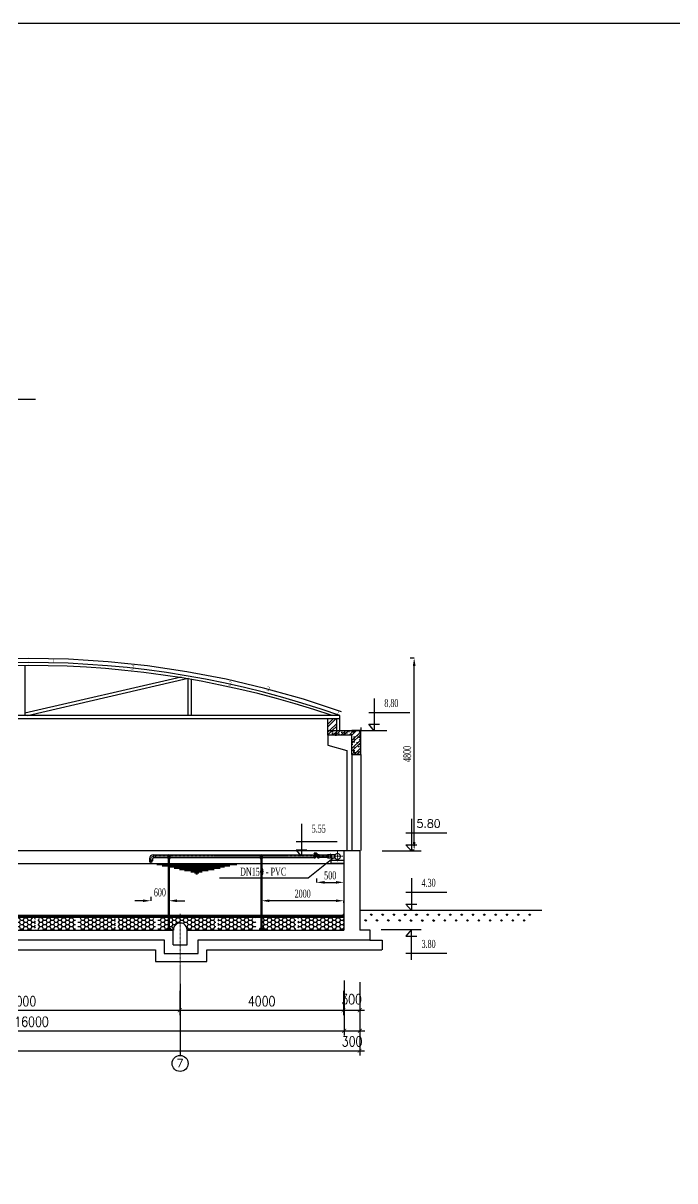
# Model space of a CAD drawing. Header units: millimetres. Extents: x -702765 to 835888, y -645289 to 262.
# Drawn here: x 768459 to 784754, y -304292 to -275353 of the extents above; entities that cross this region are included whole.
import ezdxf
from ezdxf.enums import TextEntityAlignment as Align

# ---------------------------------------------------------------- set-up
doc = ezdxf.new("R2010")
doc.units = ezdxf.units.MM
doc.header["$LTSCALE"] = 0.01
for name, pattern in [('AM_ISO08W050', [18, 12, -1.5, 3, -1.5]), ('AM_ISO08W050x2', [9, 6, -0.75, 1.5, -0.75]), ('CENTER', [2, 1.25, -0.25, 0.25, -0.25]), ('CENTER2', [1.125, 0.75, -0.125, 0.125, -0.125]), ('HIDDEN2', [0.1875, 0.125, -0.0625])]:
    doc.linetypes.add(name, pattern=pattern)
for name, color, linetype, lineweight in [('AM_0N', 7, 'Continuous', 50), ('AM_7N', 142, 'AM_ISO08W050', 9), ('duong khuat', 49, 'HIDDEN2', 9), ('duong tam', 6, 'CENTER', 9), ('ong phan phoi bun', 3, 'Continuous', 25)]:
    doc.layers.add(name, color=color, linetype=linetype, lineweight=lineweight)
for name, color, linetype in [('HACTH', 9, 'Continuous'), ('HATCH', 8, 'Continuous'), ('manh', 8, 'Continuous'), ('TEXT', 2, 'Continuous'), ('THAY', 7, 'Continuous'), ('THEP', 4, 'Continuous'), ('TUONG', 7, 'Continuous')]:
    doc.layers.add(name, color=color, linetype=linetype)
doc.styles.add('text', font='romans.shx', dxfattribs={"width": 0.8, "bigfont": 'romansvn.shx'})
doc.styles.add('TUYEN', font='vntimeh.shx', dxfattribs={"width": 0.6, "height": 200})
doc.dimstyles.new('1-100', dxfattribs={"dimscale": 100, "dimtxt": 2.5, "dimasz": 1, "dimexe": 1.2, "dimexo": 0, "dimgap": 1, "dimtad": 1, "dimdec": 0, "dimtxsty": 'text', "dimblk": 'ARCHTICK', "dimcen": 2, "dimdle": 1.2, "dimclrd": 1, "dimclre": 1, "dimclrt": 2, "dimadec": 0, "dimazin": 0, "dimtfac": 1, "dimtdec": 0, "dimtix": 1, "dimtmove": 2, "dimatfit": 3, "dimldrblk": 'ARCHTICK', "dimfxl": 0, "dimarcsym": 0})
doc.dimstyles.new('D2', dxfattribs={"dimtxt": 200, "dimasz": 300, "dimexe": 0.18, "dimexo": 6.25, "dimgap": 50, "dimtad": 1, "dimdec": 0, "dimzin": 12, "dimdsep": 46, "dimtxsty": 'TUYEN', "dimcen": 0.09, "dimdle": 80, "dimclrd": 1, "dimclre": 1, "dimclrt": 2, "dimadec": 0, "dimazin": 0, "dimtfac": 0.000899191, "dimtdec": 0, "dimtofl": 0, "dimtmove": 2, "dimatfit": 3, "dimfxl": 0, "dimtolj": 1, "dimtzin": 12, "dimarcsym": 0})
pattern_1 = [(0, (271097.1, -821686.554), (95.25, 54.9926), [63.5, -127]), (120, (271097.1, -821686.554), (-95.2499886, 54.9926197), [63.5, -127]), (60, (271097.1, -821686.554), (1.14e-05, 109.9852197), [-127, 63.5])]
pattern_2 = [(45, (271097.1, -821686.554), (7e-15, 71.842049), [152.4, -50.8]), (135, (271133.02, -821650.633), (7e-15, 71.842049), [152.4, -50.8])]
pattern_3 = [(37.5, (271097.098, -821686.5544), (-0.32000626, 9.78826475), [0, -7.7216, 0, -8.636, 0, -8.255]), (7.5, (271097.098, -821686.554), (8.99046566, 14.336502), [0, -4.1656, 0, -6.9596, 0, -2.667]), (327.5, (271090.85, -821686.554), (15.8198474, 0.02874369), [0, -2.54, 0, -9.144, 0, -11.938]), (317.5, (271090.85, -821686.554), (15.27112905, 4.45858647), [0, -1.27, 0, -5.9944, 0, -6.858])]
pattern_4 = [(45, (651152.34, -438008.13), (-101.02788, 101.02788), []), (45, (651219.69, -438008.13), (-101.02788, 101.02788), [])]

# ---------------------------------------------------------------- blocks, each defined once
blk = doc.blocks.new('*X5')
at = {"color": 0}
for p, q in [((5374, 34224), (5347, 34250)), ((5374, 34224), (5374, 34261)), ((5374, 34224), (5401, 34250)), ((5515, 34365), (5489, 34392)), ((5515, 34365), (5515, 34403)), ((5515, 34365), (5542, 34392)), ((5657, 34224), (5630, 34250)), ((5657, 34224), (5657, 34261)), ((5657, 34224), (5683, 34250)), ((5798, 34365), (5772, 34392)), ((5798, 34365), (5798, 34403)), ((5798, 34365), (5825, 34392)), ((5940, 34224), (5913, 34250)), ((5940, 34224), (5940, 34261)), ((5940, 34224), (5966, 34250)), ((6081, 34365), (6055, 34392)), ((6081, 34365), (6081, 34403)), ((6081, 34365), (6108, 34392)), ((6223, 34224), (6196, 34250)), ((6223, 34224), (6223, 34261)), ((6223, 34224), (6249, 34250)), ((6364, 34365), (6337, 34392)), ((6364, 34365), (6364, 34403)), ((6364, 34365), (6390, 34392)), ((6505, 34224), (6479, 34250)), ((6505, 34224), (6505, 34261)), ((6505, 34224), (6532, 34250)), ((6647, 34365), (6620, 34392)), ((6647, 34365), (6647, 34403)), ((6647, 34365), (6673, 34392)), ((6788, 34224), (6762, 34250)), ((6788, 34224), (6788, 34261)), ((6788, 34224), (6815, 34250)), ((6930, 34365), (6903, 34392)), ((6930, 34365), (6930, 34403)), ((6930, 34365), (6956, 34392)), ((7071, 34224), (7045, 34250)), ((7071, 34224), (7071, 34261)), ((7071, 34224), (7098, 34250)), ((7212, 34365), (7186, 34392)), ((7212, 34365), (7212, 34403)), ((7212, 34365), (7239, 34392)), ((7354, 34224), (7327, 34250)), ((7354, 34224), (7354, 34261)), ((7354, 34224), (7380, 34250)), ((7495, 34365), (7469, 34392)), ((7495, 34365), (7495, 34403)), ((7495, 34365), (7522, 34392)), ((7637, 34224), (7610, 34250)), ((7637, 34224), (7637, 34261)), ((7637, 34224), (7663, 34250)), ((7778, 34365), (7752, 34392)), ((7778, 34365), (7778, 34403)), ((7778, 34365), (7805, 34392)), ((7920, 34224), (7893, 34250)), ((7920, 34224), (7920, 34261)), ((7920, 34224), (7946, 34250)), ((8061, 34365), (8035, 34392)), ((8061, 34365), (8061, 34403)), ((8061, 34365), (8088, 34392)), ((8202, 34224), (8176, 34250)), ((8202, 34224), (8202, 34261)), ((8202, 34224), (8229, 34250)), ((8344, 34365), (8317, 34392)), ((8344, 34365), (8344, 34403)), ((8344, 34365), (8370, 34392)), ((8485, 34224), (8459, 34250)), ((8485, 34224), (8485, 34261)), ((8485, 34224), (8512, 34250)), ((8627, 34365), (8600, 34392)), ((8627, 34365), (8627, 34403)), ((8627, 34365), (8653, 34392)), ((8768, 34224), (8742, 34250)), ((8768, 34224), (8768, 34261)), ((8768, 34224), (8795, 34250)), ((8910, 34365), (8883, 34392)), ((8910, 34365), (8910, 34403)), ((8910, 34365), (8936, 34392)), ((9051, 34224), (9024, 34250)), ((9051, 34224), (9051, 34261)), ((9051, 34224), (9077, 34250)), ((9192, 34365), (9166, 34392)), ((9192, 34365), (9192, 34403)), ((9192, 34365), (9219, 34392)), ((9334, 34224), (9307, 34250)), ((9334, 34224), (9334, 34261)), ((9334, 34224), (9360, 34250)), ((9475, 34365), (9449, 34392)), ((9475, 34365), (9475, 34403)), ((9475, 34365), (9502, 34392))]:
    blk.add_line(p, q, dxfattribs=at)
blk = doc.blocks.new('_ArchTick')
at = {"color": 0, "linetype": 'ByBlock', "const_width": 0.15}
blk.add_lwpolyline([(-0.5, -0.5), (0.5, 0.5)], dxfattribs=at)
blk = doc.blocks.new('*D261')
at = {"layer": 'Defpoints', "color": 0}
for p in [(764510, -299543), (772376, -299543), (772376, -300027)]:
    blk.add_point(p, dxfattribs=at)
at = {"layer": 'THEP', "color": 1, "lineweight": -2}
for p, q in [((764510, -299543), (764510, -300147)), ((772376, -299543), (772376, -300147)), ((764390, -300027), (772496, -300027))]:
    blk.add_line(p, q, dxfattribs=at)
at = {"layer": 'THEP', "color": 1, "lineweight": -2, "xscale": 100, "yscale": 100, "zscale": 100, "rotation": 180}
blk.add_blockref('_ArchTick', (764510, -300027), dxfattribs=at)
at = {"layer": 'THEP', "color": 1, "lineweight": -2, "xscale": 100, "yscale": 100, "zscale": 100}
blk.add_blockref('_ArchTick', (772376, -300027), dxfattribs=at)
at = {"layer": 'THEP', "color": 2, "insert": (768443, -299802), "char_height": 250, "attachment_point": 5, "style": 'text'}
blk.add_mtext('8000', dxfattribs=at)
blk = doc.blocks.new('*D262')
at = {"layer": 'Defpoints', "color": 0}
for p in [(772376, -299543), (776470, -299543), (776470, -300027)]:
    blk.add_point(p, dxfattribs=at)
at = {"layer": 'THEP', "color": 1, "lineweight": -2}
for p, q in [((772376, -299543), (772376, -300147)), ((776470, -299543), (776470, -300147)), ((772256, -300027), (776590, -300027))]:
    blk.add_line(p, q, dxfattribs=at)
at = {"layer": 'THEP', "color": 1, "lineweight": -2, "xscale": 100, "yscale": 100, "zscale": 100, "rotation": 180}
blk.add_blockref('_ArchTick', (772376, -300027), dxfattribs=at)
at = {"layer": 'THEP', "color": 1, "lineweight": -2, "xscale": 100, "yscale": 100, "zscale": 100}
blk.add_blockref('_ArchTick', (776470, -300027), dxfattribs=at)
at = {"layer": 'THEP', "color": 2, "insert": (774423, -299802), "char_height": 250, "attachment_point": 5, "style": 'text'}
blk.add_mtext('4000', dxfattribs=at)
blk = doc.blocks.new('*D263')
at = {"layer": 'Defpoints', "color": 0}
for p in [(776470, -299543), (776874, -299543), (776874, -300027)]:
    blk.add_point(p, dxfattribs=at)
at = {"layer": 'THEP', "color": 1, "lineweight": -2}
for p, q in [((776470, -299543), (776470, -300147)), ((776874, -299543), (776874, -300147)), ((776350, -300027), (776994, -300027))]:
    blk.add_line(p, q, dxfattribs=at)
at = {"layer": 'THEP', "color": 1, "lineweight": -2, "xscale": 100, "yscale": 100, "zscale": 100, "rotation": 180}
blk.add_blockref('_ArchTick', (776470, -300027), dxfattribs=at)
at = {"layer": 'THEP', "color": 1, "lineweight": -2, "xscale": 100, "yscale": 100, "zscale": 100}
blk.add_blockref('_ArchTick', (776874, -300027), dxfattribs=at)
at = {"layer": 'THEP', "color": 2, "insert": (776672, -299754), "char_height": 250, "attachment_point": 5, "style": 'text'}
blk.add_mtext('300', dxfattribs=at)
blk = doc.blocks.new('*D268')
at = {"layer": 'Defpoints', "color": 0}
for p in [(760852, -299287), (776488, -299287), (776488, -300540)]:
    blk.add_point(p, dxfattribs=at)
at = {"layer": 'THEP', "color": 1, "lineweight": -2}
for p, q in [((760852, -299287), (760852, -300660)), ((776488, -299287), (776488, -300660)), ((760732, -300540), (776608, -300540))]:
    blk.add_line(p, q, dxfattribs=at)
at = {"layer": 'THEP', "color": 1, "lineweight": -2, "xscale": 100, "yscale": 100, "zscale": 100, "rotation": 180}
blk.add_blockref('_ArchTick', (760852, -300540), dxfattribs=at)
at = {"layer": 'THEP', "color": 1, "lineweight": -2, "xscale": 100, "yscale": 100, "zscale": 100}
blk.add_blockref('_ArchTick', (776488, -300540), dxfattribs=at)
at = {"layer": 'THEP', "color": 2, "insert": (768670, -300315), "char_height": 250, "attachment_point": 5, "style": 'text'}
blk.add_mtext('16000', dxfattribs=at)
blk = doc.blocks.new('*D269')
at = {"layer": 'Defpoints', "color": 0}
for p in [(776488, -299326), (776880, -299326), (776880, -300540)]:
    blk.add_point(p, dxfattribs=at)
at = {"layer": 'THEP', "color": 1, "lineweight": -2}
for p, q in [((776488, -299326), (776488, -300660)), ((776880, -299326), (776880, -300660)), ((776368, -300540), (777000, -300540))]:
    blk.add_line(p, q, dxfattribs=at)
at = {"layer": 'THEP', "color": 1, "lineweight": -2, "xscale": 100, "yscale": 100, "zscale": 100, "rotation": 180}
blk.add_blockref('_ArchTick', (776488, -300540), dxfattribs=at)
at = {"layer": 'THEP', "color": 1, "lineweight": -2, "xscale": 100, "yscale": 100, "zscale": 100}
blk.add_blockref('_ArchTick', (776880, -300540), dxfattribs=at)
at = {"layer": 'THEP', "color": 2, "insert": (776684, -300808), "char_height": 250, "attachment_point": 5, "style": 'text'}
blk.add_mtext('300', dxfattribs=at)
blk = doc.blocks.new('*D270')
at = {"layer": 'Defpoints', "color": 0}
for p in [(728517, -300529), (776876, -300527), (776876, -301041)]:
    blk.add_point(p, dxfattribs=at)
at = {"layer": 'THEP', "color": 1, "lineweight": -2}
for p, q in [((728517, -300529), (728517, -301161)), ((776876, -300527), (776876, -301161)), ((728397, -301041), (776996, -301041))]:
    blk.add_line(p, q, dxfattribs=at)
at = {"layer": 'THEP', "color": 1, "lineweight": -2, "xscale": 100, "yscale": 100, "zscale": 100, "rotation": 180}
blk.add_blockref('_ArchTick', (728517, -301041), dxfattribs=at)
at = {"layer": 'THEP', "color": 1, "lineweight": -2, "xscale": 100, "yscale": 100, "zscale": 100}
blk.add_blockref('_ArchTick', (776876, -301041), dxfattribs=at)
at = {"layer": 'THEP', "color": 2, "insert": (752696, -300816), "char_height": 250, "attachment_point": 5, "style": 'text'}
blk.add_mtext('60000', dxfattribs=at)
blk = doc.blocks.new('*D195')
at = {"layer": 'Defpoints', "color": 0, "linetype": 'Continuous'}
for p in [(774417, -297291), (774417, -297346), (776479, -297346)]:
    blk.add_point(p, dxfattribs=at)
at = {"layer": 'HACTH', "color": 1, "linetype": 'ByBlock', "lineweight": -2}
for p, q in [((774417, -297339), (774417, -297291)), ((776279, -297291), (774617, -297291)), ((776479, -297339), (776479, -297291))]:
    blk.add_line(p, q, dxfattribs=at)
at = {"layer": 'HACTH', "color": 1, "linetype": 'Continuous'}
for points in [[(774617, -297257), (774617, -297324), (774417, -297291)], [(776279, -297257), (776279, -297324), (776479, -297291)]]:
    blk.add_solid(points, dxfattribs=at)
at = {"layer": 'HACTH', "color": 2, "linetype": 'Continuous', "insert": (775448, -297116), "char_height": 200, "attachment_point": 5, "style": 'TUYEN'}
blk.add_mtext('\\A1;2000', dxfattribs=at)
blk = doc.blocks.new('*D196')
at = {"layer": 'Defpoints', "color": 0, "linetype": 'Continuous'}
for p in [(771653, -296342), (771653, -297291), (772103, -297291)]:
    blk.add_point(p, dxfattribs=at)
at = {"layer": 'HACTH', "color": 1, "linetype": 'ByBlock', "lineweight": -2}
for p, q in [((771653, -297191), (771653, -297291)), ((771453, -297291), (771253, -297291)), ((772103, -297291), (772103, -297291)), ((772303, -297291), (772503, -297291))]:
    blk.add_line(p, q, dxfattribs=at)
at = {"layer": 'HACTH', "color": 1, "linetype": 'Continuous'}
for points in [[(771453, -297257), (771453, -297324), (771653, -297291)], [(772303, -297257), (772303, -297324), (772103, -297291)]]:
    blk.add_solid(points, dxfattribs=at)
at = {"layer": 'HACTH', "color": 2, "linetype": 'Continuous', "insert": (771878, -297083), "char_height": 200, "attachment_point": 5, "style": 'TUYEN'}
blk.add_mtext('\\A1;600', dxfattribs=at)
blk = doc.blocks.new('*D200')
at = {"layer": 'Defpoints', "color": 0, "linetype": 'Continuous'}
for p in [(775795, -296179), (776479, -296093), (776479, -296831)]:
    blk.add_point(p, dxfattribs=at)
at = {"layer": 'HACTH', "color": 1, "linetype": 'ByBlock', "lineweight": -2}
for p, q in [((775795, -296731), (775795, -296831)), ((775995, -296831), (776279, -296831)), ((776479, -296731), (776479, -296831))]:
    blk.add_line(p, q, dxfattribs=at)
at = {"layer": 'HACTH', "color": 1, "linetype": 'Continuous'}
for points in [[(775995, -296798), (775995, -296864), (775795, -296831)], [(776279, -296798), (776279, -296864), (776479, -296831)]]:
    blk.add_solid(points, dxfattribs=at)
at = {"layer": 'HACTH', "color": 2, "linetype": 'Continuous', "insert": (776137, -296656), "char_height": 200, "attachment_point": 5, "style": 'TUYEN'}
blk.add_mtext('\\A1;500', dxfattribs=at)
blk = doc.blocks.new('*D226')
at = {"layer": 'Defpoints', "color": 0, "linetype": 'Continuous'}
for p in [(777377, -291221), (778236, -291221), (777377, -296021)]:
    blk.add_point(p, dxfattribs=at)
at = {"layer": 'HACTH', "color": 1, "linetype": 'ByBlock', "lineweight": -2}
for p, q in [((778136, -291221), (778237, -291221)), ((778236, -295821), (778236, -291421)), ((778136, -296021), (778237, -296021))]:
    blk.add_line(p, q, dxfattribs=at)
at = {"layer": 'HACTH', "color": 1, "linetype": 'Continuous'}
for points in [[(778203, -291421), (778270, -291421), (778236, -291221)], [(778203, -295821), (778270, -295821), (778236, -296021)]]:
    blk.add_solid(points, dxfattribs=at)
at = {"layer": 'HACTH', "color": 2, "linetype": 'Continuous', "insert": (778061, -293621), "char_height": 200, "attachment_point": 5, "rotation": 90, "style": 'TUYEN'}
blk.add_mtext('\\A1;4800', dxfattribs=at)

msp = doc.modelspace()

# ---------------------------------------------------------------- hatches: boundary and pattern name
at = {"layer": 'HACTH', "linetype": 'Continuous'}
h = msp.add_hatch(dxfattribs=at)
h.set_pattern_fill('AR-SAND', color=256, scale=0.2, style=0)
h.set_pattern_definition(pattern_3)
h.paths.add_polyline_path([(768798.6, -297652), (767798.6, -297652), (767798.6, -297674), (767810.2, -297674), (767810.2, -297682), (768787.1, -297682), (768787.1, -297674), (768798.6, -297674)])
h = msp.add_hatch(dxfattribs=at)
h.set_pattern_fill('AR-HBONE', color=256, scale=0.5, style=0)
h.set_pattern_definition(pattern_2)
h.paths.add_polyline_path([(768798.6, -297692), (767798.6, -297692), (767798.6, -297702), (767811.1, -297702), (767828.6, -297702), (768798.6, -297702)])
h = msp.add_hatch(dxfattribs=at)
h.set_pattern_fill('HONEY', color=256, scale=20, style=0)
h.set_pattern_definition(pattern_1)
h.paths.add_polyline_path([(768768.6, -297722), (768698.6, -297722), (768698.6, -297712), (767898.6, -297712), (767898.6, -297722), (767828.6, -297722), (767828.6, -298012), (767847.1, -298012), (767847.1, -298002.9, -0.3099196), (767852.8, -298002.9, -0.0770203), (767858.6, -298002), (767858.6, -297994.3), (767852.4, -297994.3), (767853.3, -297993.4), (767864.9, -297993.4), (767864.9, -298003, 0.0065578), (767864.4, -298002.9), (767864.4, -298012), (767898.6, -298012), (767898.6, -298022), (768698.6, -298022), (768698.6, -298012), (768727.1, -298012), (768727.1, -298002.9, -0.3099196), (768732.8, -298002.9, -0.0770203), (768738.6, -298002), (768738.6, -297994.3), (768732.4, -297994.3), (768733.3, -297993.4), (768744.9, -297993.4), (768744.9, -298003, 0.0065578), (768744.4, -298002.9), (768744.4, -298012), (768768.6, -298012)])
h = msp.add_hatch(dxfattribs=at)
h.set_pattern_fill('AR-SAND', color=256, scale=0.2, style=0)
h.set_pattern_definition(pattern_3)
h.paths.add_polyline_path([(769710.4, -297652), (768798.6, -297652), (768798.6, -297674), (768810.2, -297674), (768810.2, -297682), (769710.4, -297682)])
h = msp.add_hatch(dxfattribs=at)
h.set_pattern_fill('AR-HBONE', color=256, scale=0.5, style=0)
h.set_pattern_definition(pattern_2)
h.paths.add_polyline_path([(769710.4, -297692), (768798.6, -297692), (768798.6, -297702), (768811.1, -297702), (768828.6, -297702), (769710.4, -297702)])
h = msp.add_hatch(dxfattribs=at)
h.set_pattern_fill('HONEY', color=256, scale=20, style=0)
h.set_pattern_definition(pattern_1)
h.paths.add_polyline_path([(769768.6, -297722), (769698.6, -297722), (769698.6, -297712), (768898.6, -297712), (768898.6, -297722), (768828.6, -297722), (768828.6, -298012), (768847.1, -298012), (768847.1, -298002.9, -0.3099196), (768852.8, -298002.9, -0.0770203), (768858.6, -298002), (768858.6, -297994.3), (768852.4, -297994.3), (768853.3, -297993.4), (768864.9, -297993.4), (768864.9, -298003, 0.0065578), (768864.4, -298002.9), (768864.4, -298012), (768898.6, -298012), (768898.6, -298022), (769698.6, -298022), (769698.6, -298012), (769727.1, -298012), (769727.1, -298002.9, -0.3099196), (769732.8, -298002.9, -0.0770203), (769738.6, -298002), (769738.6, -297994.3), (769732.4, -297994.3), (769733.3, -297993.4), (769744.9, -297993.4), (769744.9, -298003, 0.0065578), (769744.4, -298002.9), (769744.4, -298012), (769768.6, -298012)])
h = msp.add_hatch(dxfattribs=at)
h.set_pattern_fill('AR-SAND', color=256, scale=0.2, style=0)
h.set_pattern_definition(pattern_3)
h.paths.add_polyline_path([(770798.6, -297652), (769798.6, -297652), (769798.6, -297674), (769810.2, -297674), (769810.2, -297682), (770787.1, -297682), (770787.1, -297674), (770798.6, -297674)])
h = msp.add_hatch(dxfattribs=at)
h.set_pattern_fill('AR-HBONE', color=256, scale=0.5, style=0)
h.set_pattern_definition(pattern_2)
h.paths.add_polyline_path([(770798.6, -297702), (770798.6, -297692), (769798.6, -297692), (769798.6, -297702), (769811.1, -297702), (769828.6, -297702)])
h = msp.add_hatch(dxfattribs=at)
h.set_pattern_fill('HONEY', color=256, scale=20, style=0)
h.set_pattern_definition(pattern_1)
h.paths.add_polyline_path([(770768.6, -297722), (770698.6, -297722), (770698.6, -297712), (769898.6, -297712), (769898.6, -297722), (769828.6, -297722), (769828.6, -298012), (769847.1, -298012), (769847.1, -298002.9, -0.3099196), (769852.8, -298002.9, -0.0770203), (769858.6, -298002), (769858.6, -297994.3), (769852.4, -297994.3), (769853.3, -297993.4), (769864.9, -297993.4), (769864.9, -298003, 0.0065578), (769864.4, -298002.9), (769864.4, -298012), (769867.7, -298012), (769898.6, -298012), (769898.6, -298022), (770698.6, -298022), (770698.6, -298012), (770727.1, -298012), (770727.1, -298002.9, -0.3099196), (770732.8, -298002.9, -0.0770203), (770738.6, -298002), (770738.6, -297994.3), (770732.4, -297994.3), (770733.3, -297993.4), (770744.9, -297993.4), (770744.9, -298003, 0.0065578), (770744.4, -298002.9), (770744.4, -298012), (770747.7, -298012), (770768.6, -298012)])
h = msp.add_hatch(dxfattribs=at)
h.set_pattern_fill('AR-SAND', color=256, scale=0.2, style=0)
h.set_pattern_definition(pattern_3)
h.paths.add_polyline_path([(771798.6, -297652), (770798.6, -297652), (770798.6, -297674), (770810.2, -297674), (770810.2, -297682), (771787.1, -297682), (771787.1, -297674), (771798.6, -297674)])
h = msp.add_hatch(dxfattribs=at)
h.set_pattern_fill('AR-HBONE', color=256, scale=0.5, style=0)
h.set_pattern_definition(pattern_2)
h.paths.add_polyline_path([(771798.6, -297702), (771798.6, -297692), (770798.6, -297692), (770798.6, -297702), (770811.1, -297702), (770828.6, -297702)])
h = msp.add_hatch(dxfattribs=at)
h.set_pattern_fill('HONEY', color=256, scale=20, style=0)
h.set_pattern_definition(pattern_1)
h.paths.add_polyline_path([(771768.6, -297722), (771698.6, -297722), (771698.6, -297712), (770898.6, -297712), (770898.6, -297722), (770828.6, -297722), (770828.6, -298012), (770847.1, -298012), (770847.1, -298002.9, -0.3099196), (770852.8, -298002.9, -0.0770203), (770858.6, -298002), (770858.6, -297994.3), (770852.4, -297994.3), (770853.3, -297993.4), (770864.9, -297993.4), (770864.9, -298003, 0.0065578), (770864.4, -298002.9), (770864.4, -298012), (770898.6, -298012), (770898.6, -298022), (771698.6, -298022), (771698.6, -298012), (771727.1, -298012), (771727.1, -298002.9, -0.3099196), (771732.8, -298002.9, -0.0770203), (771738.6, -298002), (771738.6, -297994.3), (771732.4, -297994.3), (771733.3, -297993.4), (771744.9, -297993.4), (771744.9, -298003, 0.0065578), (771744.4, -298002.9), (771744.4, -298012), (771768.6, -298012)])
h = msp.add_hatch(dxfattribs=at)
h.set_pattern_fill('AR-SAND', color=256, scale=0.2, style=0)
h.set_pattern_definition(pattern_3)
h.paths.add_polyline_path([(772087.8, -297652), (771798.6, -297652), (771798.6, -297674), (771810.2, -297674), (771810.2, -297682), (772087.8, -297682)])
h = msp.add_hatch(dxfattribs=at)
h.set_pattern_fill('AR-HBONE', color=256, scale=0.5, style=0)
h.set_pattern_definition(pattern_2)
h.paths.add_polyline_path([(772087.8, -297692), (771798.6, -297692), (771798.6, -297702), (771811.1, -297702), (771828.6, -297702), (772087.8, -297702)])
h = msp.add_hatch(dxfattribs=at)
h.set_pattern_fill('HONEY', color=256, scale=20, style=0)
h.set_pattern_definition(pattern_1)
h.paths.add_polyline_path([(772087.8, -297712), (771898.6, -297712), (771898.6, -297722), (771828.6, -297722), (771828.6, -298012), (771847.1, -298012), (771847.1, -298002.9, -0.3099196), (771852.8, -298002.9, -0.0770203), (771858.6, -298002), (771858.6, -297994.3), (771852.4, -297994.3), (771853.3, -297993.4), (771864.9, -297993.4), (771864.9, -298003, 0.0065578), (771864.4, -298002.9), (771864.4, -298012), (771898.6, -298012), (771898.6, -298022), (772052.8, -298022), (772052.8, -298004.6), (772055.9, -298002.9, -0.0387523), (772056.5, -298002.5), (772061.2, -297999.8), (772061.2, -297993.4), (772073.7, -297993.4), (772073.7, -298001.5), (772079, -298001.5), (772079, -298012), (772087.8, -298012)])
h = msp.add_hatch(dxfattribs=at)
h.set_pattern_fill('AR-SAND', color=256, scale=0.2, style=0)
h.set_pattern_definition(pattern_3)
h.paths.add_polyline_path([(772383.6, -297652), (772117.8, -297652), (772117.8, -297682), (772383.6, -297682)])
h = msp.add_hatch(dxfattribs=at)
h.set_pattern_fill('AR-HBONE', color=256, scale=0.5, style=0)
h.set_pattern_definition(pattern_2)
h.paths.add_polyline_path([(772383.6, -297692), (772117.8, -297692), (772117.8, -297702), (772383.6, -297702)])
h = msp.add_hatch(dxfattribs=at)
h.set_pattern_fill('HONEY', color=256, scale=20, style=0)
h.set_pattern_definition(pattern_1)
h.paths.add_polyline_path([(772383.6, -297712), (772117.8, -297712), (772117.8, -298012), (772126.7, -298012), (772126.7, -298002.9, -0.3099196), (772132.4, -298002.9, -0.0770203), (772138.2, -298002), (772138.2, -297994.3), (772132, -297994.3), (772132.9, -297993.4), (772144.5, -297993.4), (772144.5, -298003, 0.0065578), (772144, -298002.9), (772144, -298012), (772152.8, -298012), (772152.8, -298022), (772215.1, -298022, -0.4115579), (772383.6, -297848.2)])
h = msp.add_hatch(dxfattribs=at)
h.set_pattern_fill('AR-SAND', color=256, scale=0.2, style=0)
h.set_pattern_definition(pattern_3)
h.paths.add_polyline_path([(773304.5, -297652), (772383.6, -297652), (772383.6, -297682), (773293, -297682), (773293, -297674), (773304.5, -297674)])
h = msp.add_hatch(dxfattribs=at)
h.set_pattern_fill('AR-HBONE', color=256, scale=0.5, style=0)
h.set_pattern_definition(pattern_2)
h.paths.add_polyline_path([(773304.5, -297692), (772383.6, -297692), (772383.6, -297702), (773304.5, -297702)])
h = msp.add_hatch(dxfattribs=at)
h.set_pattern_fill('HONEY', color=256, scale=20, style=0)
h.set_pattern_definition(pattern_1)
h.paths.add_polyline_path([(773274.5, -297722), (773204.5, -297722), (773204.5, -297712), (772383.6, -297712), (772383.6, -297848.2, -0.4234104), (772558.9, -298022), (773204.5, -298022), (773204.5, -298012), (773233, -298012), (773233, -298002.9, -0.3099196), (773238.7, -298002.9, -0.0770203), (773244.5, -298002), (773244.5, -297994.3), (773238.3, -297994.3), (773239.2, -297993.4), (773250.8, -297993.4), (773250.8, -298003, 0.0065578), (773250.3, -298002.9), (773250.3, -298012), (773274.5, -298012)])
h = msp.add_hatch(dxfattribs=at)
h.set_pattern_fill('AR-SAND', color=256, scale=0.2, style=0)
h.set_pattern_definition(pattern_3)
h.paths.add_polyline_path([(774293, -297674), (774304.5, -297674), (774304.5, -297652), (773304.5, -297652), (773304.5, -297674), (773316.1, -297674), (773316.1, -297682), (774293, -297682)])
h = msp.add_hatch(dxfattribs=at)
h.set_pattern_fill('AR-HBONE', color=256, scale=0.5, style=0)
h.set_pattern_definition(pattern_2)
h.paths.add_polyline_path([(773304.5, -297692), (773304.5, -297702), (773317, -297702), (773334.5, -297702), (774304.5, -297702), (774304.5, -297692)])
h = msp.add_hatch(dxfattribs=at)
h.set_pattern_fill('HONEY', color=256, scale=20, style=0)
h.set_pattern_definition(pattern_1)
h.paths.add_polyline_path([(774274.5, -297722), (774204.5, -297722), (774204.5, -297712), (773404.5, -297712), (773404.5, -297722), (773334.5, -297722), (773334.5, -298012), (773353, -298012), (773353, -298002.9, -0.3099196), (773358.7, -298002.9, -0.0770203), (773364.5, -298002), (773364.5, -297994.3), (773358.3, -297994.3), (773359.2, -297993.4), (773370.8, -297993.4), (773370.8, -298003, 0.0065578), (773370.3, -298002.9), (773370.3, -298012), (773373.6, -298012), (773404.5, -298012), (773404.5, -298022), (774204.5, -298022), (774204.5, -298012), (774233, -298012), (774233, -298002.9, -0.3099196), (774238.7, -298002.9, -0.0770203), (774244.5, -298002), (774244.5, -297994.3), (774238.3, -297994.3), (774239.2, -297993.4), (774250.8, -297993.4), (774250.8, -298003, 0.0065578), (774250.3, -298002.9), (774250.3, -298012), (774253.6, -298012), (774274.5, -298012)])
h = msp.add_hatch(dxfattribs=at)
h.set_pattern_fill('AR-SAND', color=256, scale=0.2, style=0)
h.set_pattern_definition(pattern_3)
h.paths.add_polyline_path([(774401.7, -297652), (774304.5, -297652), (774304.5, -297674), (774316.1, -297674), (774316.1, -297682), (774401.7, -297682)])
h = msp.add_hatch(dxfattribs=at)
h.set_pattern_fill('AR-HBONE', color=256, scale=0.5, style=0)
h.set_pattern_definition(pattern_2)
h.paths.add_polyline_path([(774401.7, -297692), (774304.5, -297692), (774304.5, -297702), (774317, -297702), (774334.5, -297702), (774401.7, -297702)])
h = msp.add_hatch(dxfattribs=at)
h.set_pattern_fill('AR-SAND', color=256, scale=0.2, style=0)
h.set_pattern_definition(pattern_3)
h.paths.add_polyline_path([(776479.2, -297692), (776479.2, -297682), (776469.2, -297682), (776469.2, -297652), (776458.7, -297652), (776458.7, -297666.1), (776459.7, -297667.9, -0.2679492), (776460.1, -297662.8, 0.2679492), (776459.7, -297667.9), (776458.7, -297666.1), (776458.7, -297663.2), (776451.5, -297663.2), (776450.5, -297662.3), (776450.5, -297652), (774416.7, -297652), (774416.7, -297692)])
h.paths.add_polyline_path([(775298.7, -297681.2), (775298.7, -297674.9, -0.1549196), (775310.3, -297674.9), (775310.3, -297681.2)], flags=16)
h.paths.add_polyline_path([(775295.9, -297674, -0.151445), (775298.7, -297674.9, 0.2679492), (775293.7, -297674.5), (775294.5, -297674)], flags=16)
h = msp.add_hatch(dxfattribs=at)
h.set_pattern_fill('AR-HBONE', color=256, scale=0.5, style=0)
h.set_pattern_definition(pattern_2)
h.paths.add_polyline_path([(775304.5, -297692), (774431.7, -297692), (774431.7, -297702), (775304.5, -297702)])
h = msp.add_hatch(dxfattribs=at)
h.set_pattern_fill('HONEY', color=256, scale=20, style=0)
h.set_pattern_definition(pattern_1)
h.paths.add_polyline_path([(775274.5, -297722), (775204.5, -297722), (775204.5, -297712), (774431.7, -297712), (774431.7, -298012), (774440.6, -298012), (774440.6, -298002.9, -0.3099196), (774446.4, -298002.9, -0.0770203), (774452.1, -298002), (774452.1, -297994.3), (774445.9, -297994.3), (774446.8, -297993.4), (774458.4, -297993.4), (774458.4, -298003, 0.0065578), (774457.9, -298002.9), (774457.9, -298012), (774466.7, -298012), (774466.7, -298022), (775204.5, -298022), (775204.5, -298012), (775233, -298012), (775233, -298002.9, -0.3099196), (775238.7, -298002.9, -0.0770203), (775244.5, -298002), (775244.5, -297994.3), (775238.3, -297994.3), (775239.2, -297993.4), (775250.8, -297993.4), (775250.8, -298003, 0.0065578), (775250.3, -298002.9), (775250.3, -298012), (775274.5, -298012)])
h = msp.add_hatch(dxfattribs=at)
h.set_pattern_fill('AR-HBONE', color=256, scale=0.5, style=0)
h.set_pattern_definition(pattern_2)
h.paths.add_polyline_path([(776479.2, -297702), (776479.2, -297692), (775304.5, -297692), (775304.5, -297702), (775317, -297702), (775334.5, -297702)])
h = msp.add_hatch(dxfattribs=at)
h.set_pattern_fill('HONEY', color=256, scale=20, style=0)
h.set_pattern_definition(pattern_1)
h.paths.add_polyline_path([(776479.2, -297712), (775404.5, -297712), (775404.5, -297722), (775334.5, -297722), (775334.5, -298012), (775353, -298012), (775353, -298002.9, -0.3099196), (775358.7, -298002.9, -0.0770203), (775364.5, -298002), (775364.5, -297994.3), (775358.3, -297994.3), (775359.2, -297993.4), (775370.8, -297993.4), (775370.8, -298003, 0.0065578), (775370.3, -298002.9), (775370.3, -298012), (775404.5, -298012), (775404.5, -298022), (776479.2, -298022)])
at = {"layer": 'HATCH'}
h = msp.add_hatch(dxfattribs=at)
h.set_pattern_fill('ANSI32', color=256, scale=15, style=0)
h.set_pattern_definition(pattern_4)
h.paths.add_polyline_path([(776300.6, -292734.8), (776080.6, -292734.8), (776080.6, -293034.8), (776300.6, -293034.8)])
h = msp.add_hatch(dxfattribs=at)
h.set_pattern_fill('ANSI32', color=256, scale=15, style=0)
h.set_pattern_definition(pattern_4)
h.paths.add_polyline_path([(776080.6, -293034.8), (776900.6, -293034.8), (776900.6, -293634.8), (776680.6, -293634.8), (776680.6, -293154.8), (776080.6, -293154.8)])
h = msp.add_hatch(dxfattribs=at)
h.set_pattern_fill('AR-CONC', color=256, scale=1.5, style=0)
h.set_pattern_definition([(50, (651152.34, -438008.13), (273.277, -23.90863), [28.575, -314.325]), (355, (651152.34, -438008.13), (-52.86424, 286.58496), [22.86, -251.46]), (100.451, (651175.1, -438010.12), (220.41375, 262.67503), [24.285, -267.135]), (46.1842, (651152.34, -437931.93), (406.61856, -63.0635), [42.8625, -471.4875]), (96.6356, (651186.22, -437937.2), (356.10635, 371.1383), [36.4275, -400.7025]), (351.184, (651152.34, -437931.93), (356.1069, 371.1377), [34.29, -377.19]), (21, (651190.44, -437950.98), (227.42232, -153.39828), [28.575, -314.325]), (326, (651190.44, -437950.98), (92.70304, 276.28195), [22.86, -251.46]), (71.4514, (651209.4, -437963.76), (320.12474, 122.8843), [24.285, -267.135]), (37.5, (651152.34, -438008.13), (4.632905, 126.83256), [0, -248.412, 0, -255.27, 0, -252.4125]), (7.5, (651152.34, -438008.13), (100.22949, 150.27086), [0, -145.542, 0, -242.697, 0, -96.2025]), (327.5, (651067.37, -438008.13), (203.385893, -8.593116), [0, -95.25, 0, -297.18, 0, -394.335]), (317.5, (651029.27, -438008.13), (222.19377, 38.13974), [0, -123.825, 0, -197.358, 0, -280.035])])
h.paths.add_polyline_path([(776680.6, -293154.8), (776080.6, -293154.8), (776080.6, -293034.8), (776900.6, -293034.8), (776900.6, -293634.8), (776680.6, -293634.8)])

# ---------------------------------------------------------------- linework, layer by layer
for p, q in [((763423.6, -284755), (768769.9, -284755)), ((777234.6, -292233.8), (777234.6, -293041.3)), ((777099.9, -292583.7), (778123.5, -292583.7)), ((776584.8, -293034.8), (777554.5, -293034.8)), ((777099.9, -292879.8), (777369.3, -292879.8)), ((777234.6, -293041.3), (777099.9, -292879.8)), ((775419, -295371.4), (775419, -296178.9)), ((778165.2, -295245.3), (778165.2, -296052.8)), ((778030.5, -295595.2), (779054.1, -295595.2)), ((760854.6, -296035.3), (776479.2, -296035.3)), ((775284.3, -295808), (776307.9, -295808)), ((775419, -296178.9), (775284.3, -296017.4)), ((775284.3, -296017.4), (775553.7, -296017.4)), ((776479.2, -296032.6), (776479.2, -298022)), ((776479.2, -296032.6), (776877.3, -296032.6)), ((776877.3, -296032.6), (776877.3, -298022)), ((778030.5, -295891.3), (778299.9, -295891.3)), ((778165.2, -296052.8), (778030.5, -295891.3)), ((775581.9, -296715.9), (776212.5, -296221.9)), ((776479.2, -296280.4), (776152.7, -296280.4)), ((776152.7, -296280.4), (776152.7, -296348.3)), ((776156.2, -296275.4), (776156.2, -296343.3)), ((776156.2, -296280.4), (776156.2, -296348.3)), ((777438, -296046.3), (778407.6, -296046.3)), ((776152.7, -296348.3), (776479.2, -296348.3)), ((773366.2, -296715.9), (775581.9, -296715.9)), ((778165.2, -296725.8), (778165.2, -297533.3)), ((778030.5, -297075.7), (779054.1, -297075.7)), ((778165.2, -297533.3), (778030.5, -297371.8)), ((778030.5, -297371.8), (778299.9, -297371.8)), ((776872.3, -297526.8), (781424.4, -297526.8)), ((764688.2, -298022), (772215.1, -298022)), ((772214, -298392.1), (772214, -298022)), ((772559.8, -298392.1), (772559.8, -298022)), ((772559.8, -298022), (776479.2, -298022)), ((776874.6, -298021.6), (777129.6, -298021.6)), ((777129.6, -298021.6), (777129.6, -298276.4)), ((777411, -298011.3), (778407.6, -298011.3)), ((778165.2, -298011.3), (778030.5, -298172.8)), ((778165.2, -298765), (778165.2, -298011.3)), ((764913.5, -298270.7), (771986, -298270.7)), ((771986, -298270.7), (771986, -298612)), ((772836, -298612), (772836, -298270.7)), ((772836, -298270.7), (777126.2, -298270.7)), ((777129.6, -298276.4), (777433.1, -298276.4)), ((777433.1, -298276.4), (777433.1, -298519)), ((778030.5, -298172.8), (778299.9, -298172.8)), ((765133.1, -298519.3), (771766.5, -298519.3)), ((771766.5, -298519.3), (771766.5, -298811.4)), ((771986, -298612), (772836, -298612)), ((772214, -298392.1), (772559.8, -298392.1)), ((773055.5, -298811.4), (773055.5, -298519.3)), ((773055.5, -298519.3), (777424.8, -298519.3)), ((778030.5, -298603.4), (779054.1, -298603.4)), ((771766.5, -298811.4), (773055.5, -298811.4))]:
    msp.add_line(p, q)
at = {"color": 4}
msp.add_line((761175.5, -296359.8), (776479.2, -296359.8), dxfattribs=at)
at = {"linetype": 'Continuous'}
msp.add_line((760851.8, -297682), (776479.2, -297682), dxfattribs=at)
at = {"linetype": 'CENTER2'}
msp.add_line((760851.8, -297692), (776479.2, -297692), dxfattribs=at)
at = {"linetype": 'Continuous'}
for points in [[(776900.6, -292958.3), (776900.6, -293034.8), (776886.8, -293034.8)], [(760851.8, -297702), (776479.2, -297702), (776479.2, -297712), (760851.8, -297712)]]:
    msp.add_lwpolyline(points, dxfattribs=at)
for points in [[(772132.8, -296169.1), (772072.8, -296169.1), (772072.8, -296236.6), (772132.8, -296236.6)], [(774446.7, -296169.1), (774386.7, -296169.1), (774386.7, -296236.6), (774446.7, -296236.6)], [(772152.8, -298012), (772052.8, -298012), (772052.8, -298022), (772152.8, -298022)], [(774466.7, -298012), (774366.7, -298012), (774366.7, -298022), (774466.7, -298022)]]:
    msp.add_lwpolyline(points, close=True)
for points in [[(772117.8, -297682), (772117.8, -296236.6), (772087.8, -296236.6), (772087.8, -297682)], [(774431.7, -297682), (774431.7, -296236.6), (774401.7, -296236.6), (774401.7, -297682)], [(772087.8, -297712), (772087.8, -298012)], [(772117.8, -298012), (772117.8, -297712)], [(774401.7, -297712), (774401.7, -298012)], [(774431.7, -298012), (774431.7, -297712)], [(772087.8, -298022), (772117.8, -298022)], [(774352, -298022), (774382, -298022)], [(774401.7, -298022), (774431.7, -298022)]]:
    msp.add_lwpolyline(points)
at = {"const_width": 30}
for points in [[(776319.6, -296256.9, -1), (776319.6, -296110.8, -1)], [(776319.6, -296110.8, -1), (776319.6, -296253.9, -1)]]:
    msp.add_lwpolyline(points, format="xyb", dxfattribs=at)
at = {"linetype": 'CENTER2'}
msp.add_lwpolyline([(776479.2, -297682), (776469.2, -297682), (776469.2, -297632), (776479.2, -297632)], close=True, dxfattribs=at)
msp.add_arc((772387, -298020.1), 171.9, 359.36339, 180.63661)
at = {"layer": 'AM_0N'}
for p, q in [((776451.5, -297650.7), (776450.5, -297651.7)), ((776450.5, -297662.3), (776450.5, -297651.7)), ((776450.5, -297662.3), (776451.5, -297663.2)), ((776458.7, -297650.7), (776451.5, -297650.7)), ((776451.5, -297663.2), (776451.5, -297650.7)), ((776458.7, -297663.2), (776451.5, -297663.2)), ((776460.1, -297645.4), (776458.7, -297647.9)), ((776458.7, -297647.9), (776458.7, -297666.1)), ((776460.1, -297668.5), (776458.7, -297666.1)), ((776467.8, -297645.4), (776460.1, -297645.4)), ((776467.8, -297651.2), (776460.1, -297651.2)), ((776467.8, -297662.8), (776460.1, -297662.8)), ((776467.8, -297668.5), (776460.1, -297668.5)), ((776467.8, -297645.4), (776469.2, -297647.9)), ((776467.8, -297668.5), (776469.2, -297666.1)), ((776469.2, -297647.9), (776469.2, -297666.1)), ((776469.2, -297650.7), (776469.2, -297663.2)), ((772055.9, -298002.9), (772058.3, -298001.5)), ((772055.9, -298010.6), (772055.9, -298002.9)), ((772055.9, -298010.6), (772058.3, -298012)), ((772076.5, -298001.5), (772058.3, -298001.5)), ((772076.5, -298012), (772058.3, -298012)), ((772062.1, -297993.4), (772061.2, -297994.3)), ((772061.2, -298001.5), (772061.2, -297994.3)), ((772061.2, -297994.3), (772073.7, -297994.3)), ((772073.7, -298012), (772061.2, -298012)), ((772061.6, -298010.6), (772061.6, -298002.9)), ((772062.1, -297993.4), (772072.7, -297993.4)), ((772073.7, -297994.3), (772072.7, -297993.4)), ((772073.2, -298010.6), (772073.2, -298002.9)), ((772073.7, -298001.5), (772073.7, -297994.3)), ((772079, -298002.9), (772076.5, -298001.5)), ((772079, -298010.6), (772076.5, -298012)), ((772079, -298010.6), (772079, -298002.9)), ((772126.7, -298002.9), (772129.1, -298001.5)), ((772126.7, -298010.6), (772126.7, -298002.9)), ((772126.7, -298010.6), (772129.1, -298012)), ((772129.1, -298001.5), (772147.3, -298001.5)), ((772129.1, -298012), (772147.3, -298012)), ((772132, -297994.3), (772132.9, -297993.4)), ((772132, -298001.5), (772132, -297994.3)), ((772144.5, -297994.3), (772132, -297994.3)), ((772132, -298012), (772144.5, -298012)), ((772132.4, -298010.6), (772132.4, -298002.9)), ((772143.5, -297993.4), (772132.9, -297993.4)), ((772143.5, -297993.4), (772144.5, -297994.3)), ((772144, -298010.6), (772144, -298002.9)), ((772144.5, -298001.5), (772144.5, -297994.3)), ((772149.8, -298002.9), (772147.3, -298001.5)), ((772149.8, -298010.6), (772147.3, -298012)), ((772149.8, -298010.6), (772149.8, -298002.9)), ((774390.5, -298001.5), (774372.2, -298001.5)), ((774390.5, -298012), (774372.2, -298012)), ((774375.1, -297994.3), (774387.6, -297994.3)), ((774387.6, -298012), (774375.1, -298012)), ((774376, -297993.4), (774386.6, -297993.4)), ((774387.6, -297994.3), (774386.6, -297993.4)), ((774387.1, -298010.6), (774387.1, -298002.9)), ((774387.6, -298001.5), (774387.6, -297994.3)), ((774392.9, -298002.9), (774390.5, -298001.5)), ((774392.9, -298010.6), (774390.5, -298012)), ((774392.9, -298010.6), (774392.9, -298002.9)), ((774393.2, -298012), (774411.5, -298012)), ((774440.6, -298002.9), (774443, -298001.5)), ((774440.6, -298010.6), (774440.6, -298002.9)), ((774440.6, -298010.6), (774443, -298012)), ((774443, -298001.5), (774461.3, -298001.5)), ((774443, -298012), (774461.3, -298012)), ((774445.9, -297994.3), (774446.8, -297993.4)), ((774445.9, -298001.5), (774445.9, -297994.3)), ((774458.4, -297994.3), (774445.9, -297994.3)), ((774445.9, -298012), (774458.4, -298012)), ((774446.4, -298010.6), (774446.4, -298002.9)), ((774457.4, -297993.4), (774446.8, -297993.4)), ((774457.4, -297993.4), (774458.4, -297994.3)), ((774457.9, -298010.6), (774457.9, -298002.9)), ((774458.4, -298001.5), (774458.4, -297994.3)), ((774463.7, -298002.9), (774461.3, -298001.5)), ((774463.7, -298010.6), (774461.3, -298012)), ((774463.7, -298010.6), (774463.7, -298002.9))]:
    msp.add_line(p, q, dxfattribs=at)
for centre, radius, start, end in [((776464.3, -297648.3), 5.11, 154.43847, 214.43847), ((776478.2, -297657), 19.1, 162.38303, 197.61697), ((776464.3, -297665.7), 5.11, 145.56153, 205.56153), ((776463.6, -297648.3), 5.11, 325.56153, 25.56153), ((776449.6, -297657), 19.1, 342.38303, 17.61697), ((776463.6, -297665.7), 5.11, 334.43847, 34.43847), ((772058.7, -298007.1), 5.11, 55.56153, 115.56153), ((772058.7, -298006.4), 5.11, 244.43847, 304.43847), ((772067.4, -298021.1), 19.1, 72.38303, 107.61697), ((772067.4, -297992.4), 19.1, 252.38303, 287.61697), ((772076.1, -298007.1), 5.11, 64.43847, 124.43847), ((772076.1, -298006.4), 5.11, 235.56153, 295.56153), ((772129.5, -298007.1), 5.11, 55.56153, 115.56153), ((772129.5, -298006.4), 5.11, 244.43847, 304.43847), ((772138.2, -298021.1), 19.1, 72.38303, 107.61697), ((772138.2, -297992.4), 19.1, 252.38303, 287.61697), ((772146.9, -298007.1), 5.11, 64.43847, 124.43847), ((772146.9, -298006.4), 5.11, 235.56153, 295.56153), ((774381.3, -298021.1), 19.1, 72.38303, 107.61697), ((774381.3, -297992.4), 19.1, 252.38303, 287.61697), ((774390, -298007.1), 5.11, 64.43847, 124.43847), ((774390, -298006.4), 5.11, 235.56153, 295.56153), ((774443.5, -298007.1), 5.11, 55.56153, 115.56153), ((774443.5, -298006.4), 5.11, 244.43847, 304.43847), ((774452.1, -298021.1), 19.1, 72.38303, 107.61697), ((774452.1, -297992.4), 19.1, 252.38303, 287.61697), ((774460.8, -298007.1), 5.11, 64.43847, 124.43847), ((774460.8, -298006.4), 5.11, 235.56153, 295.56153)]:
    msp.add_arc(centre, radius, start, end, dxfattribs=at)
at = {"layer": 'AM_7N', "linetype": 'AM_ISO08W050x2'}
for p, q in [((776492.5, -297657), (776444.8, -297657)), ((772067.4, -298029.6), (772067.4, -297990.8)), ((772138.2, -298029.6), (772138.2, -297990.8)), ((774381.3, -298029.6), (774381.3, -297990.8)), ((774452.1, -298029.6), (774452.1, -297990.8))]:
    msp.add_line(p, q, dxfattribs=at)
at = {"layer": 'duong khuat', "ltscale": 200}
for points in [[(771684.3, -296265.4), (771621.8, -296265.4), (771621.8, -296291.4), (771684.3, -296291.4)], [(771760.2, -296147.7), (771719.5, -296147.7), (771719.5, -296210.2), (771760.2, -296210.2)], [(775763.5, -296147.7), (775731.8, -296147.7), (775731.8, -296210.2), (775763.5, -296210.2)], [(775857.7, -296147.7), (775831.9, -296147.7), (775831.9, -296210.2), (775857.7, -296210.2)], [(776093.9, -296147.7), (776069.9, -296147.7), (776069.9, -296210.2), (776093.9, -296210.2)]]:
    msp.add_lwpolyline(points, close=True, dxfattribs=at)
msp.add_lwpolyline([(776144.9, -296210.2), (776166.4, -296210.2), (776166.4, -296147.7), (776144.9, -296147.7)], dxfattribs=at)
at = {"layer": 'duong tam', "ltscale": 200}
for p, q in [((771653, -296341.6), (771653, -296241.4)), ((771715.5, -296178.9), (776456.4, -296178.9)), ((772102.8, -298040.9), (772102.8, -296128)), ((774416.7, -298040.9), (774416.7, -296128)), ((776319.4, -296058.6), (776319.4, -296299.3)), ((772383.6, -297616.4), (772383.6, -299472.4))]:
    msp.add_line(p, q, dxfattribs=at)
msp.add_arc((771715.5, -296241.4), 62.5, 90, 180, dxfattribs=at)
at = {"layer": 'HACTH'}
for p, q in [((771804.8, -296385.7), (773804.7, -296385.7)), ((771937.3, -296415.8), (773624, -296415.8)), ((772081.9, -296445.9), (773497.5, -296445.9)), ((772238.5, -296476), (773383, -296476)), ((772371, -296506.1), (773232.4, -296506.1)), ((772497.5, -296536.2), (773087.9, -296536.2)), ((772654.2, -296566.3), (772937.3, -296566.3)), ((772744.5, -296590.4), (772852.9, -296590.4)), ((772780.7, -296614.5), (772816.8, -296614.5))]:
    msp.add_line(p, q, dxfattribs=at)
at = {"layer": 'HACTH', "linetype": 'Continuous'}
msp.add_line((760851.8, -297652), (776479.2, -297652), dxfattribs=at)
at = {"layer": 'manh'}
for p, q in [((768499.4, -291409.8), (768499.4, -292659.8)), ((768499.4, -292596.3), (772409, -291695.5)), ((768568.9, -292659.8), (772587.4, -291728.3)), ((772587.4, -292659.8), (772587.4, -291728.3)), ((772667.4, -292659.8), (772667.4, -291743.5)), ((776380.6, -292659.8), (760822, -292659.8)), ((776380.6, -292659.8), (771124.5, -292659.8))]:
    msp.add_line(p, q, dxfattribs=at)
at = {"layer": 'manh', "const_width": 8}
for points in [[(769159.8, -291243), (769220.4, -291248.9), (769210.5, -291348.4), (769158.1, -291343.2)], [(771172, -291396.7), (771231.8, -291408.2), (771212.7, -291506.3), (771161, -291496.4)], [(773605.2, -291807.2), (773663.7, -291823.9), (773636.1, -291920), (773585.4, -291905.5)], [(774568.5, -291935.6), (774627, -291952.4), (774599.3, -292048.4), (774548.7, -292033.9)], [(776296.3, -292520.1), (776353.2, -292541.9), (776317.1, -292635.1), (776268, -292616.2)]]:
    msp.add_lwpolyline(points, dxfattribs=at)
at = {"layer": 'manh'}
msp.add_lwpolyline([(760822, -292659.8), (760822, -292734.8), (776380.6, -292734.8), (776380.6, -292659.8)], dxfattribs=at)
for centre, radius, start, end in [((768601.3, -314829.7), 23594.9, 70.64688, 109.35312), ((768601.3, -314834.2), 23499.4, 70.66788, 109.33212), ((768601.3, -315067.8), 23658, 71.2917, 108.7083)]:
    msp.add_arc(centre, radius, start, end, dxfattribs=at)
at = {"layer": 'ong phan phoi bun'}
for p, q in [((771615.5, -296235.2), (771615.5, -296291.4)), ((771690.5, -296291.4), (771615.5, -296291.4)), ((771690.5, -296247.7), (771690.5, -296291.4)), ((771709.3, -296141.4), (771760.2, -296141.4)), ((771760.2, -296216.4), (771721.8, -296216.4)), ((771760.2, -296141.4), (771760.2, -296216.4)), ((775731.8, -296147.7), (771760.2, -296147.7)), ((771760.2, -296210.2), (775731.8, -296210.2)), ((775731.8, -296210.2), (775731.8, -296147.7)), ((775789.9, -296104.1), (775736.7, -296104.1)), ((775789.9, -296110.4), (775736.7, -296110.4)), ((775791.6, -296112.1), (775763.5, -296141.4)), ((775826, -296141.4), (775763.5, -296216.4)), ((775763.5, -296141.4), (775826, -296216.4)), ((775791.6, -296175.2), (775791.6, -296112.1)), ((775797.8, -296175.2), (775797.8, -296112.1)), ((775797.8, -296112.1), (775826, -296141.4)), ((775826, -296141.4), (775826, -296216.4)), ((776069.9, -296147.7), (775857.7, -296147.7)), ((776069.9, -296210.2), (775857.7, -296210.2)), ((776132.4, -296141.4), (776069.9, -296141.4)), ((776069.9, -296141.4), (776069.9, -296216.4)), ((776069.9, -296216.4), (776132.4, -296216.4)), ((776132.4, -296128.9), (776132.4, -296228.9)), ((776144.9, -296128.9), (776132.4, -296128.9)), ((776144.9, -296228.9), (776132.4, -296228.9)), ((776144.9, -296128.9), (776144.9, -296228.9)), ((776250, -296141.4), (776144.9, -296141.4)), ((776144.9, -296216.4), (776250, -296216.4)), ((776250, -296141.4), (776250, -296216.4))]:
    msp.add_line(p, q, dxfattribs=at)
msp.add_lwpolyline([(771684.3, -296291.4), (771621.8, -296291.4), (771621.8, -296321.6), (771684.3, -296321.6)], close=True, dxfattribs=at)
for points in [[(775763.5, -296141.4), (775731.8, -296141.4), (775731.8, -296216.4), (775763.5, -296216.4)], [(775826, -296216.4), (775857.7, -296216.4), (775857.7, -296141.4), (775826, -296141.4)]]:
    msp.add_lwpolyline(points, dxfattribs=at)
for centre, radius in [((775736.7, -296107.2), 3.12), ((775794.7, -296107.2), 5.75)]:
    msp.add_circle(centre, radius, dxfattribs=at)
for centre, radius in [((771709.3, -296235.2), 93.8), ((771721.8, -296247.7), 31.2)]:
    msp.add_arc(centre, radius, 90, 180, dxfattribs=at)
at = {"layer": 'TEXT', "linetype": 'Continuous'}
msp.add_lwpolyline([(711460.4, -275353.5), (804608.4, -275353.5), (804608.4, -341137.4), (711460.4, -341137.4)], close=True, dxfattribs=at)
at = {"layer": 'THAY'}
for p, q in [((776380.6, -293034.8), (776380.6, -292734.8)), ((776080.6, -293154.8), (776080.6, -293404.8)), ((776080.6, -293404.8), (776550.6, -293533)), ((776550.6, -293533), (776550.6, -296034.8))]:
    msp.add_line(p, q, dxfattribs=at)
at = {"layer": 'THEP'}
msp.add_line((772383.6, -299371.1), (772383.6, -301157), dxfattribs=at)
msp.add_circle((772383.6, -301357.1), 200.1, dxfattribs=at)
at = {"layer": 'TUONG', "ltscale": 10}
for p, q in [((776080.6, -293154.8), (776080.6, -292734.8)), ((776300.6, -293034.8), (776300.6, -292734.8)), ((776680.6, -293034.8), (776900.6, -293034.8)), ((776900.6, -293034.8), (776680.6, -293034.8)), ((776900.6, -293634.8), (776900.6, -293034.8)), ((776900.6, -293634.8), (776900.6, -293034.8)), ((776900.6, -293634.8), (776900.6, -293034.8)), ((776680.6, -293154.8), (776080.6, -293154.8)), ((776680.6, -293634.8), (776680.6, -293154.8)), ((776680.6, -293634.8), (776680.6, -293154.8)), ((776680.6, -293634.8), (776680.6, -293154.8)), ((776900.6, -293634.8), (776680.6, -293634.8)), ((776680.6, -293634.8), (776900.6, -293634.8)), ((776680.6, -293634.8), (776900.6, -293634.8))]:
    msp.add_line(p, q, dxfattribs=at)
at = {"layer": 'TUONG', "linetype": 'Continuous'}
msp.add_line((776080.6, -293034.8), (776900.6, -293034.8), dxfattribs=at)
at = {"layer": 'TUONG'}
for p, q in [((776680.6, -293634.8), (776680.6, -296034.8)), ((776900.6, -293634.8), (776900.6, -296034.8))]:
    msp.add_line(p, q, dxfattribs=at)

# ---------------------------------------------------------------- block references
msp.add_blockref('*X5', (771650.6, -332021.8))

# ---------------------------------------------------------------- texts
at = {"layer": 'HACTH', "color": 4, "style": 'TUYEN', "width": 0.6}
for s, p in [('8.80', (777665.6, -292449.1)), ('5.55', (775850, -295586.7)), ('DN150 - PVC', (774460.4, -296662.8)), ('4.30', (778596.2, -296941.1)), ('3.80', (778596.2, -298468.9))]:
    msp.add_text(s, height=200, dxfattribs=at).set_placement(p, align=Align.CENTER)
at = {"layer": 'HACTH', "color": 4, "style": 'text'}
msp.add_text('5.80', height=200, dxfattribs=at).set_placement((778596.2, -295460.7), align=Align.CENTER)
at = {"layer": 'THEP', "style": 'text'}
msp.add_text('7', height=200, dxfattribs=at).set_placement((772379.8, -301447.3), align=Align.CENTER)

# ---------------------------------------------------------------- dimensions: what is measured, and where the dimension line sits
at = {"layer": 'HACTH', "linetype": 'Continuous'}
dim = msp.add_linear_dim(base=(778236.3, -291221.1), p1=(777377.3, -296021.1), p2=(777377.3, -291221.1), angle=90, dimstyle='D2', override={"dimasz": 200, "dimgap": 75, "dimcen": 40, "dimfxl": 100, "dimfxlon": 1, "dimarcsym": 1}, dxfattribs=at)
dim.commit()
dim.dimension.update_dxf_attribs({"geometry": '*D226', "text_midpoint": (778061.3, -293621.1)})
for base, p1, p2, text, picture, middle in [((776479.2, -296831), (775794.7, -296178.9), (776479.2, -296092.9), '500', '*D200', (776136.9, -296656)), ((774416.7, -297290.8), (776479.2, -297345.7), (774416.7, -297345.7), '2000', '*D195', (775447.9, -297115.8))]:
    dim = msp.add_linear_dim(base=base, p1=p1, p2=p2, text=text, dimstyle='D2', override={"dimasz": 200, "dimgap": 75, "dimcen": 40, "dimfxl": 100, "dimfxlon": 1, "dimarcsym": 1}, dxfattribs=at)
    dim.commit()
    dim.dimension.update_dxf_attribs({"geometry": picture, "text_midpoint": middle})
dim = msp.add_linear_dim(base=(771653, -297290.8), p1=(772102.8, -297290.8), p2=(771653, -296341.6), text='600', dimstyle='D2', override={"dimasz": 200, "dimgap": 75, "dimcen": 40, "dimfxl": 100, "dimfxlon": 1, "dimarcsym": 1}, dxfattribs=at)
dim.commit()
dim.dimension.update_dxf_attribs({"geometry": '*D196', "text_midpoint": (771877.9, -297082.6), "dimtype": 160})
at = {"layer": 'THEP'}
for base, p1, p2, text, picture, middle in [((776487.6, -300540.2), (760851.8, -299287), (776487.6, -299287), '16000', '*D268', (768669.7, -300315.2)), ((772375.6, -300027.4), (764510.5, -299542.9), (772375.6, -299542.9), '8000', '*D261', (768443, -299802.4)), ((776469.8, -300027.4), (772375.6, -299542.9), (776469.8, -299542.9), '4000', '*D262', (774422.7, -299802.4)), ((776875.7, -301040.7), (728517, -300528.8), (776875.7, -300526.6), '60000', '*D270', (752696.4, -300815.7))]:
    dim = msp.add_linear_dim(base=base, p1=p1, p2=p2, text=text, dimstyle='1-100', dxfattribs=at)
    dim.commit()
    dim.dimension.update_dxf_attribs({"geometry": picture, "text_midpoint": middle})
for base, p1, p2, picture, middle in [((776879.5, -300540.2), (776487.6, -299326.2), (776879.5, -299326.2), '*D269', (776683.6, -300808)), ((776873.8, -300027.4), (776469.8, -299542.9), (776873.8, -299542.9), '*D263', (776671.8, -299754.4))]:
    dim = msp.add_linear_dim(base=base, p1=p1, p2=p2, text='300', dimstyle='1-100', dxfattribs=at)
    dim.commit()
    dim.dimension.update_dxf_attribs({"geometry": picture, "text_midpoint": middle, "dimtype": 160})

doc.saveas('drawing.dxf')
